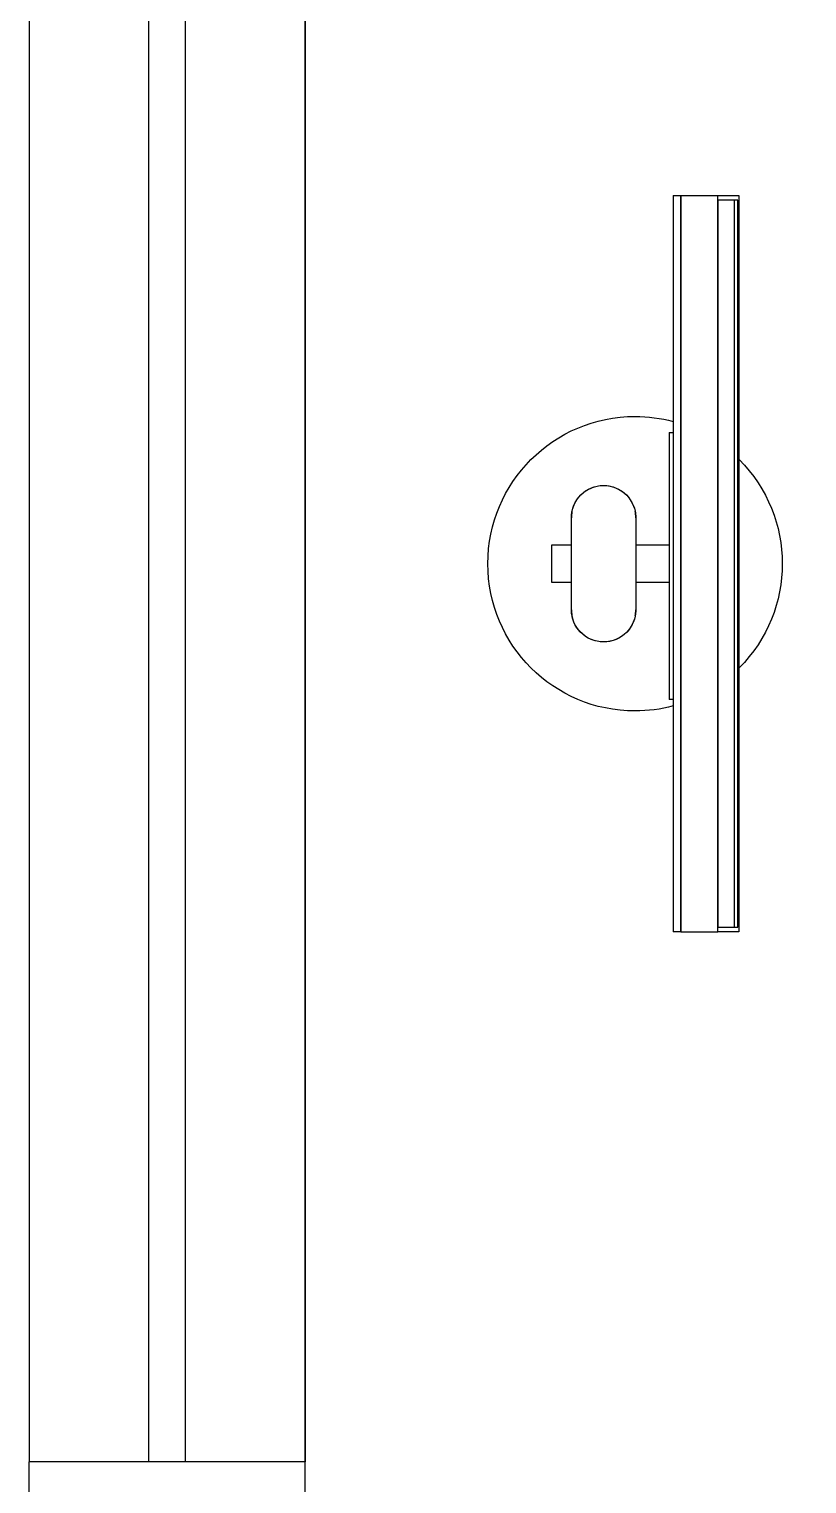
# Model space of a CAD drawing. Header units: metres. Extents: x -22 to 564, y 0 to 143.
# Drawn here: x 105.959 to 106.382, y 45.013 to 45.803 of the extents above; entities that cross this region are included whole.
import ezdxf
from ezdxf.enums import TextEntityAlignment as Align

# ---------------------------------------------------------------- set-up
doc = ezdxf.new("R2010")
doc.units = ezdxf.units.M
for name, color, linetype in [('XREF 1N NEURO-ONCOLOGIA$0$CANCELES', 1, 'Continuous'), ('XREF 1N NEURO-ONCOLOGIA$0$MOBILIARIO', 161, 'Continuous'), ('XREF 1N NEURO-ONCOLOGIA$0$Mobiliario Fijo', 40, 'Continuous'), ('XREF 1N NEURO-ONCOLOGIA$0$MUROS', 3, 'Continuous'), ('XREF 1N NEURO-ONCOLOGIA$0$MUROS BAJOS', 2, 'Continuous'), ('XREF 1N NEURO-ONCOLOGIA$0$TEX-MOB', 4, 'Continuous')]:
    doc.layers.add(name, color=color, linetype=linetype)
doc.styles.add('XREF 1N NEURO-ONCOLOGIA$0$HANDLET', font='romans.shx')

# ---------------------------------------------------------------- blocks, each defined once
blk = doc.blocks.new('XREF 1N NEURO-ONCOLOGIA$0$ELK_SPC_ControlRoomMonitors - MOSAIQ Monitor-5377198-General Arrangement')
at = {"color": 8}
for p, q in [((-10, 80.79), (10, 80.79)), ((-10, 70), (-10, 80.79)), ((10, 80.79), (10, 70)), ((25, 70), (-25, 70)), ((-25, 35), (25, 35)), ((-10, 16.96), (-10, 35)), ((10, 35), (10, 16.96)), ((-71.32, 16.96), (73.68, 16.96)), ((-71.32, 16.96), (-71.32, 14.64)), ((73.68, 14.64), (73.68, 16.96)), ((-200, 14.64), (200, 14.64)), ((-200, 14.64), (-200, 10.46)), ((200, 10.46), (-200, 10.46)), ((-200, 10.46), (200, 10.46)), ((-200, 10.46), (-200, -9.53)), ((200, 10.46), (200, 14.64)), ((200, 10.46), (200, -9.53)), ((200, -9.53), (-200, -9.53)), ((-200, -9.53), (-200, -21.05)), ((-197.5, -20.52), (-197.5, -9.62)), ((-197.5, -9.62), (197.5, -9.62)), ((197.5, -9.62), (197.5, -20.52)), ((200, -21.05), (200, -9.53)), ((-200, -21.05), (200, -21.05)), ((-197.5, -18.41), (197.5, -18.41)), ((197.5, -20.52), (-197.5, -20.52))]:
    blk.add_line(p, q, dxfattribs=at)
for centre, radius, start, end in [((0, 35.41), 80, 360, 180), ((-25, 52.5), 17.5, 90, 270), ((-25, 52.5), 17.5, 106.42992, 253.57008), ((25, 52.5), 17.5, 270, 90), ((25, 52.5), 17.5, 330, 73.5679), ((25, 52.5), 17.5, 286.42992, 315), ((0, 35.41), 80, 180, 195), ((0, 35.41), 80, 345, 360), ((0, 35.41), 80, 225, 315)]:
    blk.add_arc(centre, radius, start, end, dxfattribs=at)
for points in [[(-25, 70), (-26.37, 70), (-27.51, 69.84), (-28.36, 69.68)], [(-25, 35), (-26.37, 35), (-27.51, 35.16), (-28.35, 35.32)], [(25, 35), (26.37, 35), (27.51, 35.16), (28.36, 35.32)]]:
    blk.add_open_spline(points, degree=3, dxfattribs=at)
for points, knots in [([(-28.35, 69.68), (-28.03, 69.74), (-27.07, 69.9), (-25.85, 70), (-25, 70)], [0.7777778, 0.7777778, 0.7777778, 0.7777778, 0.8611111, 1, 1, 1, 1]), ([(25, 70), (26.37, 70), (28.08, 69.76), (29.48, 69.42), (30.07, 69.25), (29.99, 69.28), (29.06, 69.54), (27.37, 69.88), (25.85, 70), (25, 70)], [0, 0, 0, 0, 0.222222, 0.333333, 0.444444, 0.583333, 0.722222, 0.861111, 1, 1, 1, 1]), ([(-28.35, 35.32), (-28.03, 35.26), (-27.07, 35.1), (-25.85, 35), (-25, 35)], [0.7777778, 0.7777778, 0.7777778, 0.7777778, 0.8611111, 1, 1, 1, 1]), ([(28.35, 35.32), (28.03, 35.26), (27.07, 35.1), (25.85, 35), (25, 35)], [0.7777778, 0.7777778, 0.7777778, 0.7777778, 0.8611111, 1, 1, 1, 1])]:
    blk.add_open_spline(points, degree=3, knots=knots, dxfattribs=at)
blk = doc.blocks.new('XREF 1N NEURO-ONCOLOGIA')
at = {"layer": 'XREF 1N NEURO-ONCOLOGIA$0$CANCELES'}
for p, q in [((11.57394, 38.39265, 0), (12.67394, 38.39265, 0)), ((11.57394, 38.37265, 0), (12.67394, 38.37265, 0))]:
    blk.add_line(p, q, dxfattribs=at)
at = {"layer": 'XREF 1N NEURO-ONCOLOGIA$0$Mobiliario Fijo', "elevation": 0}
blk.add_lwpolyline([(13.25484, 38.30765), (13.25484, 37.61223), (10.92394, 37.61223), (10.92394, 38.30765)], close=True, dxfattribs=at)
at = {"layer": 'XREF 1N NEURO-ONCOLOGIA$0$MUROS'}
for p, q in [((10.92394, 38.45765, 0), (11.57394, 38.45765, 0)), ((11.57394, 38.30765, 0), (11.57394, 38.45765, 0)), ((10.92508, 38.30765, 0), (11.57394, 38.30765, 0))]:
    blk.add_line(p, q, dxfattribs=at)
at = {"layer": 'XREF 1N NEURO-ONCOLOGIA$0$MUROS BAJOS'}
for p, q in [((12.67394, 38.45765), (11.57394, 38.45765)), ((12.67394, 38.30765), (11.57394, 38.30765))]:
    blk.add_line(p, q, dxfattribs=at)
at = {"layer": 'XREF 1N NEURO-ONCOLOGIA$0$MOBILIARIO', "color": 0, "xscale": -0.0009999999999940395, "yscale": 0.0009999999999940395, "zscale": 0.0009999999999940395}
blk.add_blockref('XREF 1N NEURO-ONCOLOGIA$0$ELK_SPC_ControlRoomMonitors - MOSAIQ Monitor-5377198-General Arrangement', (12.06188, 38.09293, 0), dxfattribs=at)
at = {"layer": 'XREF 1N NEURO-ONCOLOGIA$0$TEX-MOB', "style": 'XREF 1N NEURO-ONCOLOGIA$0$HANDLET'}
for p in [(1.70002, 4.58473, 0), (1.70735, 2.01378, 0)]:
    blk.add_attdef('234', text='', height=0.075, rotation=180, dxfattribs=at).set_placement(p, align=Align.MIDDLE_CENTER)

msp = doc.modelspace()

# ---------------------------------------------------------------- block references
at = {"rotation": 90}
msp.add_blockref('XREF 1N NEURO-ONCOLOGIA', (144.41686, 33.45112), dxfattribs=at)

doc.saveas('drawing.dxf')
